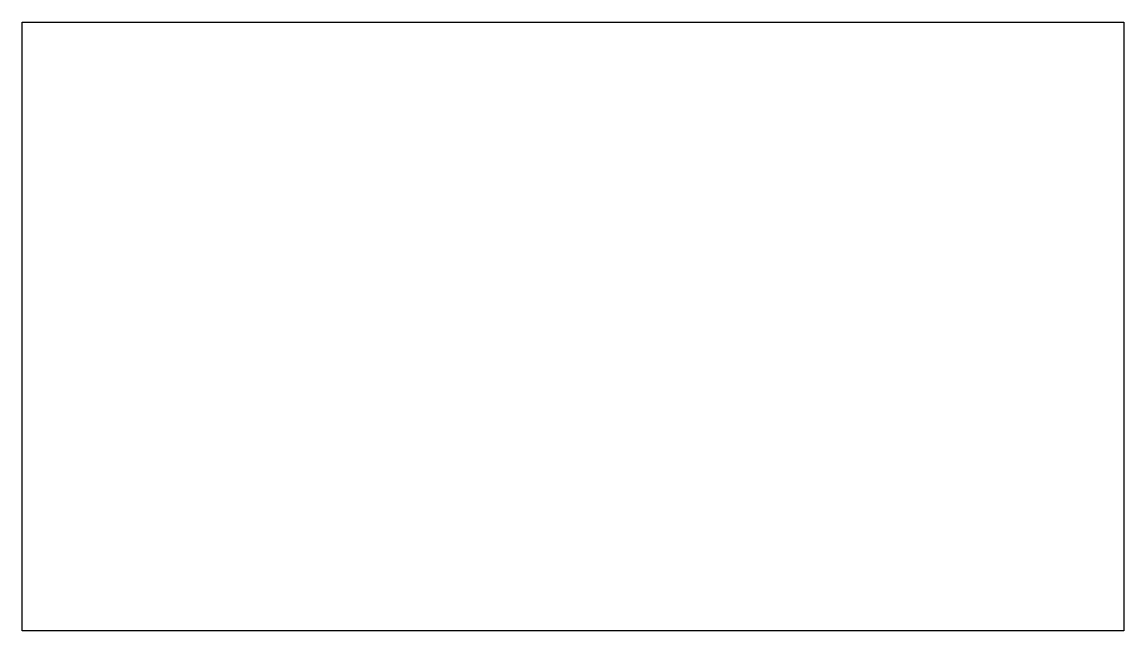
# Model space of a CAD drawing. Header units: millimetres. Extents: x 62 to 198, y -123 to -47.
import ezdxf

# ---------------------------------------------------------------- set-up
doc = ezdxf.new("R2010")
doc.units = ezdxf.units.MM
doc.layers.add('Edge.Cuts', color=254, linetype='CONTINUOUS', true_color=0xd0d2cd)

msp = doc.modelspace()

# ---------------------------------------------------------------- linework, layer by layer
at = {"layer": 'Edge.Cuts', "linetype": 'CONTINUOUS'}
for p, q in [((61.993244, -47.481603), (198.25, -47.481603)), ((61.993244, -122.75), (61.993244, -47.481603)), ((198.25, -47.481603), (198.25, -122.75)), ((198.25, -122.75), (61.993244, -122.75))]:
    msp.add_line(p, q, dxfattribs=at)

doc.saveas('drawing.dxf')
